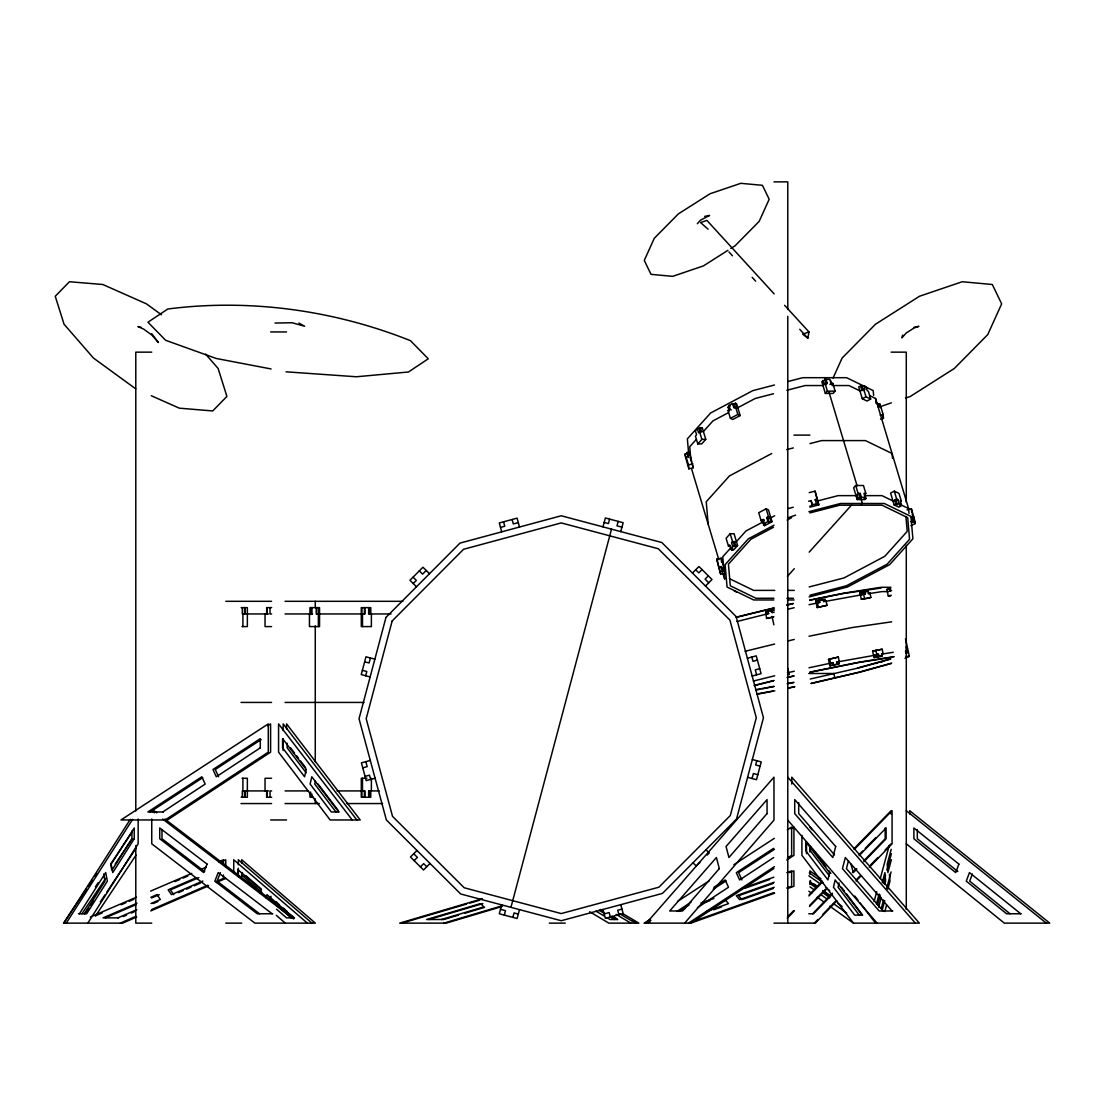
<?xml version="1.0" encoding="UTF-8"?>
<svg xmlns="http://www.w3.org/2000/svg" width="1105" height="1105" viewBox="0 0 1105 1105"><rect width="100%" height="100%" fill="white"/><g stroke="black" fill="none" stroke-linecap="round" stroke-linejoin="round"><path stroke-width="1.5" d="M808.971 331.942L802.672 334.18L807.865 338.199L808.971 331.942L784.605 305.312M315.408 781.152L314.732 784.08L335.948 811.968M839.068 882.854L838.073 887.246L859.276 915.133M848.502 860.698L846.43 868.627L883.171 910.976M365.686 675.777L366.819 671.522L362.371 670.334M370.424 657.972L369.098 662.959L364.65 661.785M501.684 904.885L499.308 913.78L517.112 918.517L519.474 909.622M602.985 526.878L605.36 517.983L623.151 522.706L620.789 531.615M504.294 915.106L505.482 910.658L500.496 909.332M609.615 519.115L608.427 523.563L604.173 522.43M510.952 907.343L611.521 529.143M512.858 917.385L514.046 912.937L518.3 914.07M618.165 521.38L616.991 525.842L621.977 527.168M752.049 778.514L753.375 773.528L757.823 774.716M756.787 760.723L755.654 764.978L760.102 766.152M878.613 907.246L881.238 897.453M884.732 884.401L885.602 881.141L884.912 872.591L882.246 882.481M891.362 859.704L887.895 872.591L887.218 864.096L891.21 849.331M881.334 908.255L883.558 899.995M886.652 888.42L891.086 871.9M882.108 910.506L884.732 900.713M887.798 889.304L889.981 881.141L889.428 874.304M884.829 911.556L886.597 904.954M874.055 901.639L876.735 891.721M880.298 878.489L889.235 845.422M876.458 903.89L879.138 894M877.536 904.94L880.215 895.022M883.337 883.448L885.575 875.188M886.914 870.229L891.376 853.695M902.619 335.105L901.86 337.881L906.321 332.923L914.18 327.936L918.918 326.32L914.056 327.287M260.283 893.047L261.402 889.857L237.727 869.497L237.727 875.574M265.849 897.854L266.968 894.649L293.944 917.854M271.015 896.252L269.896 899.47L291.112 917.854M972.359 874.014L969.707 881.141L1010.025 913.766M220.434 872.591L217.091 881.141L259.509 913.766M828.46 898.324L829.565 895.699L822.617 890.768M833.06 378.062L842.093 358.089L875.505 324.221L919.471 296.264L962.234 281.734L992.318 284.51L1001.655 303.861L987.76 334.58L954.347 368.462L910.368 396.419L905.617 398.035M84.312 913.766L105.003 881.141L103.635 874.014M112.213 869.773L131.896 838.764L131.896 831.057M87.834 923.131L138.153 843.806L138.153 818.985M63.924 923.131L130.266 819.358M66.272 923.131L132.628 819.358M79.408 913.766L105.721 872.591L107.365 881.141L86.66 913.766L78.496 913.766M84.933 913.766L88.704 908.089M90.596 905.257L93.428 901.003M100.306 901.887L105.016 894.801M106.909 891.97L136.136 848.06M95.472 916.045L136.026 855.132M86.452 888.973L63.538 923.131L122.614 923.131L136.675 917.026M88.359 886.127L92.185 880.436M95.044 876.168L96.95 873.323M95.417 886.79L98.276 882.536M110.638 864.096L132.075 832.148M81.908 913.766L105.735 878.268M115.238 864.096L132.02 839.096M684.644 923.131L773.97 820.145L773.97 777.188L646.384 923.131M697.324 223.735L700.529 220.171L709.603 215.42L704.7 216.387M697.365 428.671L695.404 430.853L696.578 434.79L695.432 436.061L697.794 443.92L701.675 443.92L705.764 439.376L702.214 427.58L697.365 428.671L698.54 432.608L701.454 431.516L700.28 427.58M698.54 432.608L701.454 431.516M696.371 439.32L689.727 446.71L690.832 459.5M703.015 431.945L712.987 420.867L728.071 412.869M697.794 443.92L701.882 439.376L705.764 439.376M830.932 383.283L829.758 379.346L826.029 379.346L821.802 381.626L825.352 393.421L833.101 393.421L835.145 391.142L832.783 383.283L829.91 384.416M826.029 379.346L827.203 383.283L825.034 383.283L824.012 384.416L822.824 380.493M827.203 383.283L826.181 384.416L825.007 380.493M832.783 383.283L831.761 384.416L830.587 380.493M825.352 393.421L827.383 391.142L835.145 391.142M730.184 533.729L726.096 538.273L728.457 546.132L730.391 546.132L731.579 550.069L733.513 550.069L737.601 545.525L734.065 533.729L730.184 533.729L732.546 541.588L731.565 542.679L732.753 546.616L730.778 548.798L729.604 544.862L728.457 546.132M731.565 542.679L734.48 541.588L735.668 545.525L732.753 546.616M730.502 548.177L722.753 556.782L723.858 569.572M736.041 542.016L746.013 530.939L762.602 522.14M731.579 550.069L732.726 548.798L730.778 548.798M855.698 485.496L853.654 487.761L857.19 499.557L864.953 499.557L865.975 498.424L864.787 494.501L865.809 493.355L863.447 485.496L855.698 485.496L858.06 493.355L857.038 494.501L858.212 498.424L857.19 499.557M857.038 494.501L859.207 494.501L860.229 493.355L861.403 497.291L860.381 498.424L858.212 498.424M787.382 576.368L794.26 568.716M809.178 552.155L851.637 504.985M865.809 493.355L863.958 493.355L865.132 497.291L864.11 498.424L865.975 498.424M860.878 505.192L862.411 503.493L860.988 498.769M812.576 913.766L832.452 893.227M852.425 872.591L855.933 868.972M864.124 860.505L885.174 838.764L885.174 827.99M832.231 894.442L813.529 913.766L808.777 913.766M856.886 868.972L853.378 872.591L850.891 864.096M863.903 861.72L886.127 838.764L886.127 827.99L859.11 855.671M814.357 923.131L817.949 919.415M822.755 914.457L835.946 900.824M856.334 879.746L859.939 876.03M870.74 864.87L877.936 857.439M885.133 850.007L891.127 843.806M836.899 900.824L815.31 923.131L773.97 923.131M856.085 880.989L860.892 876.03M869.29 867.356L892.08 843.806L892.08 810.711L854.717 849.013M787.492 916.957L793.514 910.769M809.192 894.719L822.438 881.127M853.764 849.013L891.127 810.711L891.127 814.026M787.243 918.186L794.467 910.769M808.929 895.948L822.189 882.356M809.772 905.299L825.117 889.553M859.345 854.469L862.867 850.85M865.215 848.447L875.782 837.618M809.537 906.501L827.258 888.337M413.215 583.523L416.323 580.401L413.063 577.155M426.212 570.47L422.58 574.13L419.32 570.884M692.448 573.025L698.94 566.506L711.993 579.503L705.487 586.023M416.972 850.463L410.48 856.997L423.519 869.994L430.025 863.461M702.062 569.614L698.816 572.873L695.694 569.766M414.14 860.629L417.386 857.37L413.726 853.723M708.333 575.857L705.087 579.13L708.733 582.763M420.411 866.886L423.657 863.627L426.779 866.721M699.893 862.37L696.247 866.03L692.987 862.77M707.172 855.049L709.244 852.977L705.985 849.731M162.753 811.968L205.185 784.08L201.842 776.774L147.877 811.968L163.402 811.968M165.156 819.965L268.294 752.16L268.294 723.886L120.97 819.965L167.449 819.965L270.601 752.16L270.601 723.886L267.714 725.764M697.407 907.688L728.513 887.246L725.17 879.939L713.816 887.343M773.693 857.549L739.632 879.939L736.303 872.674L773.597 848.364M774.439 866.624L688.484 923.131L773.901 892.605M787.34 858.157L791.636 855.325L791.636 827.051L787.299 829.869M650.085 919.36L644.312 923.131L690.791 923.131L773.873 868.516M786.774 860.035L793.929 855.325L793.929 827.051L791.042 828.93M150.183 811.968L202.712 777.699M261.167 739.577L215.268 769.508L218.597 776.774M677.531 901.459L709.299 880.74M733.858 864.718L774.301 838.35M650.942 920.299L646.605 923.131L649.851 921.984M676.895 911.432L691.095 902.163M679.188 911.432L689.133 904.94M713.278 889.194L726.054 880.865M774.467 849.289L738.61 872.674L741.938 879.939M727.919 250.338L703.457 265.891L672.669 276.347L651.011 274.344L644.284 260.421L654.284 238.293L678.346 213.9L710.004 193.776L740.792 183.32L762.45 185.322L769.177 199.245L759.176 221.373L735.115 245.766L730.792 248.501M731.303 409.969L730.129 409.402L728.955 405.466L732.518 403.574L733.692 404.14L734.866 408.077L733.706 407.51L732.518 403.574M730.129 409.402L728.057 410.494L729.231 411.074L728.043 407.137L730.129 406.032L728.955 405.466M733.692 404.14L735.46 403.201L736.634 403.767L740.17 415.563L732.753 419.499L730.419 418.367L728.057 410.494M733.706 407.51L735.474 406.571L736.648 407.137L735.46 403.201M737.118 408.077L755.212 398.477L773.514 393.739M730.419 418.367L737.836 414.43L740.17 415.563M860.602 385.963L858.737 386.943L862.287 398.739L866.955 401.018L870.671 399.043L868.309 391.184L867.19 390.645L866.016 386.709L863.765 385.617L861.914 386.598L860.602 385.963L861.776 389.899L863.088 390.535L861.914 386.598M861.776 389.899L863.627 388.919L864.939 389.554L863.765 385.617M862.287 398.739L865.989 396.778L870.671 399.043M771.732 453.52L729.493 475.896L706.233 501.753L708.167 524.129M766.138 508.783L758.721 512.72L761.083 520.579L764.605 525.649L772.022 521.712L768.472 509.916L766.138 508.783L768.5 516.643L772.022 521.712M761.083 520.579L763.154 519.474L764.329 520.041L762.257 521.146M770.848 521.146L769.08 522.085L767.906 521.519L766.732 517.582L768.5 516.643M766.732 517.582L767.892 518.148L769.66 517.209M770.144 518.148L774.674 515.745M763.154 519.474L764.342 523.411L767.906 521.519M763.431 525.082L765.503 523.977L764.342 523.411M774.011 525.207L748.375 538.798L725.101 564.655L727.049 587.031L753.665 599.96L773.901 599.96M787.589 518.01L795.586 515.123M773.5 527.265L750.875 539.254L728.43 564.199L730.295 585.788L755.972 598.261L773.859 598.261M787.078 520.068L791.608 517.665M900.658 506.173L899.539 505.634L901.39 504.654L900.216 500.717L901.335 501.256L898.973 493.396L894.29 491.131L890.589 493.092L894.125 504.888L898.807 507.154L900.658 506.173L899.871 503.549M899.139 503.562L897.288 504.543L895.975 503.908L894.801 499.971L896.652 498.99L897.964 499.626L899.139 503.562L901.39 504.654M894.801 499.971L896.114 500.606L897.964 499.626M894.125 504.888L895.975 503.908M822.99 599.49L824.04 601.396L826.112 600.982L827.051 605.291L817.203 607.557L815.794 601.079L825.076 599.076L825.545 601.231L823.46 601.659M816.374 600.83L816.844 602.985L819.855 602.239L819.385 600.084M816.844 602.985L819.855 602.239M817.203 607.557L827.051 605.291M828.488 659.354L838.336 657.088L839.275 661.412L838.598 664.064L829.896 665.818L828.488 659.354L838.336 657.088M830.477 665.569L833.488 664.823L833.018 662.668L830.007 663.414L829.896 665.818M809.012 667.779L833.018 662.668M837.093 664.229L837.203 661.826L839.275 661.412M904.995 658.276L909.346 656.356L905.492 638.607M117.917 917.854L136.771 909.677M150.915 903.545L160.349 899.47L156.993 894.649L150.833 897.301M202.892 881.03L171.455 894.649L168.14 889.857L196.524 877.646M123.359 916.487L126.509 915.133M131.219 913.089L134.368 911.722M153.222 903.545L157.932 901.514M178.471 892.605L183.195 890.561M186.331 889.194L191.054 887.149M194.19 885.796L200.475 883.061M120.321 923.131L135.943 916.349M151.565 909.581L207.837 885.188M217.202 881.127L223.459 878.42L223.459 875.022M150.75 910.934L208.569 885.865M216.387 882.481L225.765 878.42M90.389 916.998L136.329 897.232M150.584 891.113L191.773 873.392M201.276 869.304L206.027 867.259M218.707 861.817L223.459 859.773L223.459 864.856M95.859 915.631L102.199 912.91M121.205 904.733L125.956 902.688M129.119 901.321L133.885 899.277M175.073 881.569L179.825 879.525M182.988 878.157L187.739 876.113M222.588 861.127L225.765 859.773L225.765 866.555M136.951 903.268L103.041 917.854L118.567 917.854M105.334 917.854L136.177 904.594M151.592 897.964L159.3 894.649M198.831 877.646L170.432 889.857L173.761 894.649M706.523 911.473L728.513 903.614L725.17 899.65M774.204 887.287L739.632 899.65L736.303 895.699L774.163 882.273M713.54 909.802L721.399 906.984M743.513 899.083L773.362 888.42M786.801 887.992L791.636 886.265L791.636 870.892L786.774 872.605M690.791 923.131L774.591 893.185M787.492 888.572L793.929 886.265L793.929 870.892L789.081 872.605M644.312 923.131L647.544 921.984M681.536 909.926L684.782 908.78M700.971 903.034L713.927 898.448M741.441 888.682L773.818 877.204M704.893 902.467L709.742 900.741M745.364 888.116L769.646 879.497M722.711 901.335L725.888 900.202M773.32 883.392L738.61 895.699L741.938 899.65M880.284 406.64L891.376 402.869M441.448 919.512L483.88 906.901L480.523 903.6L426.571 919.512L443.754 919.512L458.437 915.147M464.956 913.2L484.543 907.385M443.837 923.131L502.789 905.603M501.808 906.583L446.144 923.131L399.665 923.131L482.429 898.71M401.958 923.131L466.517 904.083M469.832 903.117L479.763 900.188M428.864 919.512L482.83 903.6M735.999 617.212L773.638 607.999M737.657 617.032L774.412 608.026M736.938 621.521L768.638 613.565L767.574 611.41L768.638 613.565M859.925 592.846L867.95 591.189L868.364 593.551L869.953 593.109L870.892 597.432L867.715 598.302L861.334 599.311L859.925 592.846L867.95 591.189M861.499 592.404L861.969 594.559L865.353 593.841L864.87 591.686M865.353 593.841L861.969 594.559M861.334 599.311L870.892 597.432M745.157 651.273L774.619 644.049M753.375 681.039L774.66 675.79M883.102 653.538L881.583 653.773L881.997 656.135L874.014 657.586L872.605 651.107L882.163 649.215L883.102 653.538L881.528 653.967M882.163 649.215L872.605 651.107M754.314 685.349L773.956 680.487M754.356 685.625L773.68 680.763M874.014 657.586L875.602 657.144L875.132 654.989L876.721 654.547L878.503 654.257L878.972 656.425L882.052 655.928L880.464 656.37M878.503 654.257L875.132 654.989M878.972 656.425L877.398 656.853L875.782 650.223M880.409 656.563L881.997 656.135M857.535 667.986L890.671 658.815M890.45 659.16L859.289 667.779L810.214 679.023M877.273 663L875.754 663.414L877.356 663.166M882.094 661.66L880.326 662.144L881.914 661.895M891.611 663.124L858.475 672.296L811.153 683.332M891.39 663.47L860.229 672.102L811.167 683.539M500.51 527.389L504.764 526.242L503.562 521.795M518.286 522.596L513.314 523.936L512.112 519.488M747.381 658.262L756.262 655.859L761.069 673.636L752.173 676.039M370.286 760.461L361.404 762.851L366.197 780.627L375.092 778.238M757.408 660.113L752.961 661.315L751.814 657.061M362.744 767.837L367.191 766.635L365.852 761.649M759.715 668.663L755.281 669.865L756.621 674.837M365.051 776.387L369.498 775.185L370.645 779.439M604.173 913.904L609.159 912.564L610.361 916.998L614.629 919.512M621.949 909.097L617.709 910.258L618.911 914.691M774.481 385.01L752.864 390.618L710.626 412.994L687.365 438.851L688.608 453.243M787.782 381.57L802.741 377.689L846.596 377.689L873.212 390.618L873.627 395.41M786.815 390.286L805.103 385.548L823.653 385.548M687.158 452.567L689.34 452L693.222 467.733L688.843 468.865L685.211 455.964L685.045 454.086L687.227 453.506L687.158 452.567L688.332 456.503L686.136 457.069L686.219 458.009L685.045 454.086M877.481 404.306L879.663 403.739L880.837 407.676L880.754 406.571L878.558 407.137L877.384 403.201L878.254 406.93M688.843 468.865L688.498 464.929L692.876 463.796M880.188 415.19L883.102 414.43L880.754 406.571M880.533 419.113L883.448 418.367L883.102 414.43M786.691 449.638L793.349 447.912M809.979 443.602L821.609 440.591L865.464 440.591L892.08 453.52L892.495 458.313M809.192 492.637L815.034 491.131L818.75 504.888L809.979 507.154L809.896 506.173L812.355 505.538L812.272 504.557L811.084 500.62L808.639 501.256M817.479 499.971L815.393 500.524L815.297 499.529L817.396 498.99M788.238 508.549L793.238 507.264M816.512 501.228L838.129 495.634L856.679 495.634M812.272 504.557L818.653 503.908M808.888 511.684L840.491 503.493L884.332 503.493L910.948 516.422L912.896 538.798L889.622 564.655L847.397 587.031L809.15 596.949M809.868 512.927L839.731 505.192L882.025 505.192L907.702 517.665L909.567 539.254L887.122 564.199L846.389 585.788L809.882 595.25M907.039 509.916L911.418 508.783L915.051 521.684L915.216 523.577L910.907 525.649M716.8 559.282L721.192 558.149L724.728 569.945L725.06 573.882L720.584 573.909L716.8 559.282L720.584 573.909M719.162 567.155L721.358 566.589L722.532 570.512L722.615 571.451L720.432 572.017M915.051 521.684L912.854 522.251L911.68 518.314L911.584 517.209L913.766 516.643M719.245 568.094L721.441 567.528L721.358 566.589M911.68 518.314L913.863 517.748M722.532 570.512L724.728 569.945M910.575 521.712L912.758 521.146L911.584 517.209M809.178 586.948L844.027 577.929L884.774 556.326L907.205 531.395L905.92 516.449M786.732 604.946L793.266 603.427M787.036 605.084L793.349 603.606M773.514 617.101L766.552 618.441L765.724 611.977L774.412 609.946M773.555 610.292L765.724 611.977M765.613 614.131L768.044 613.565M771.746 610.43L772.215 612.584L774.287 612.101M787.672 609.269L794.205 607.736M890.63 595.927L888.268 595.927L886.859 589.448L889.691 588.951L890.16 591.106L889.028 588.951M766.552 618.441L773.776 616.756M889.497 591.106L891.666 590.595M888.268 595.927L891.169 595.25M787.699 640.997L794.246 639.477M787.741 672.738L794.288 671.218M787.05 677.434L793.583 675.915M787.879 677.448L794.191 675.984M809.772 600.043L844.455 593.054L880.837 587.294L890.948 587.294M809.758 600.25L842.714 593.62L881.072 588.053M815.794 601.079L823.045 599.628M809.053 604.697L817.313 603.026M825.573 601.369L861.928 594.752M809.04 636.231L851.969 627.585L891.721 621.825M836.623 662.075L876.748 654.92M833.488 664.823L839.178 663.815M809.951 672.102L859.497 662.116L894.221 656.619M809.965 672.296L857.756 662.668L892.854 657.116M773.956 686.329L755.723 689.713M787.133 683.663L793.721 682.338M762.326 688.871L773.887 686.537M788.749 683.553L793.708 682.545M773.238 690.97L756.663 694.023M788.072 687.987L794.661 686.661M774.826 690.86L756.663 694.313M788.045 688.194L794.647 686.868M868.42 593.357L869.953 593.109M868.544 593.703L881.776 591.617L888.517 591.617M881.707 654.132L893.282 652.295M755.723 689.99L760.682 689.202M275.007 323.047L292.121 322.743L304.676 326.265L298.916 323.061M773.97 181.869L787.782 181.869L787.782 309.441M270.601 331.942L286.554 331.942M151.744 352.15L135.791 352.15L135.791 811.001M891.127 352.15L906.28 352.15L906.28 502.223M832.079 385.548L848.944 385.548L860.781 391.294M793.929 435.108L809.882 435.108M858.06 493.355L860.229 493.355M865.105 495.634L881.97 495.634L893.807 501.38M861.403 497.291L865.132 497.291M732.546 541.588L734.48 541.588M735.668 545.525L737.601 545.525M890.837 588.951L886.859 589.448M774.757 590.388L753.61 590.388L729.452 578.661M787.768 590.388L794.274 590.388M786.884 598.261L793.39 598.261M787.395 599.96L794.136 599.96M225.765 601.313L271.554 601.313M285.062 601.313L402.855 601.313M241.18 607.626L247.354 607.626L247.354 626.59L241.981 626.59M271.637 607.626L266.664 607.626L266.664 613.952M771.262 608.758L770.378 608.758L771 611.645M772.215 612.584L772.34 610.43M246.153 613.952L268.501 613.952M271.637 613.952L270.007 613.952L270.007 607.626M285.062 613.952L312.549 613.952M391.046 613.952L368.656 613.952L368.656 607.626M271.568 626.59L265.048 626.59L265.048 613.952M905.976 656.356L909.346 656.356M787.451 672.531L789.108 674.685L787.699 668.221M808.777 673.498L833.874 673.498L834.814 677.821L835.698 677.821M241.028 702.435L271.554 702.435M285.062 702.435L364.042 702.435M241.981 778.279L247.354 778.279L247.354 797.244L241.18 797.244M271.568 778.279L265.048 778.279L265.048 790.918M366.929 778.279L361.294 778.279L361.294 797.244L370.783 797.244L370.783 790.918M246.153 790.918L268.501 790.918M271.637 790.918L270.007 790.918L270.007 797.244M285.062 790.918L308.571 790.918M337.066 790.918L364.982 790.918L364.982 797.244M379.236 790.918L368.656 790.918L368.656 797.244M271.637 797.244L266.664 797.244L266.664 790.918M313.613 797.244L310.049 797.244L310.049 792.492M241 803.556L271.554 803.556M285.062 803.556L319.4 803.556M346.887 803.556L382.606 803.556M338.917 811.968L331.348 811.968L310.132 784.08L311.803 776.774L338.779 811.968M270.601 819.965L286.554 819.965M892.84 910.976L879.179 910.976L842.438 868.627L845.339 857.521L892.067 910.976M272.742 913.766L257.272 913.766L214.853 881.141L218.196 872.591L272.148 913.766M1021.034 913.766L1006.6 913.766L966.281 881.141L969.458 872.591L1020.744 913.766M862.259 915.133L854.676 915.133L833.46 887.246L835.145 879.939L862.121 915.133M294.082 917.854L286.499 917.854L276.526 909.194M617.612 919.512L610.029 919.512L607.198 917.827M151.744 923.131L135.791 923.131L135.791 845.505M225.765 923.131L241.705 923.131M549.282 923.131L565.235 923.131M829.786 906.197L853.474 923.131L919.36 923.131L791.774 777.188L791.774 784.067M286.057 371.819L356.404 376.764L408.449 371.998L428.257 358.807L410.507 340.699C334.111 310.16 249.468 298.461 167.767 309.013L147.96 322.218L165.709 340.326L216.249 358.476L271.098 368.96M141.205 327.37L137.918 326.555L143.636 329.083L151.951 335.133L158.388 342.536L151.744 333.724M374.871 659.16L365.976 656.798L361.238 674.589L370.134 676.951M752.339 759.536L761.235 761.911L756.497 779.702L747.602 777.34M151.275 395.728L179.328 408.173L212.726 410.95L226.912 396.419L218.113 368.462L205.654 354.125M869.649 395.604L875.574 398.477L908.6 508.549L909.014 513.355M728.043 407.137L729.217 407.704M899.719 504.253L908.6 508.549M734.245 590.94L736.496 592.031M622.695 913.573L638.897 923.131L608.841 923.131L589.683 911.736M632.184 920.52L636.604 923.131M619.325 913.573L635.527 923.131M616.189 914.443L630.927 923.131M600.429 909.456L603.275 911.128M611.797 916.156L617.474 919.512M613.758 916.984L616.59 918.669M599.076 910.258L604.739 913.628M595.885 911.1L604.38 916.142M821.001 878.779L809.882 870.892L809.882 874.304M809.288 872.853L823.197 882.715M808.86 875.823L819.979 883.696M825.532 887.647L829.703 890.602M810.089 881.873L817.051 886.818M813.888 883.917L816.636 885.892M823.501 890.796L830.38 895.713M816.015 887.854L810.518 883.917L810.518 880.588M822.894 892.771L829.758 897.674M838.073 903.614L842.051 906.459M810.034 886.873L814.164 889.815M821.029 894.732L826.526 898.669M833.46 903.614L846.72 913.089M808.874 891.252L811.664 893.241M817.244 897.232L824.206 902.205M161.441 314.759L146.468 303.861L102.834 284.51L69.449 281.734L55.25 296.264L64.049 324.221L93.497 358.089L135.694 388.822M153.982 810.711L156.717 812.797M164.894 819.04L294.483 917.923M151.744 810.711L154.465 812.797M162.656 819.04L293.599 918.959M204.646 871.569L161.979 838.764L161.979 829.524M906.28 810.711L1046.324 923.131M957.828 871.541L917.316 838.764L917.316 829.524M906.28 843.806L1004.321 923.131L1049.75 923.131L909.719 810.711L909.719 814.026M311.997 923.131L238.335 859.773L238.335 864.856M307.397 923.131L233.735 859.773L233.735 871.638M245.711 875.574L261.236 889.042M275.767 901.625L279.51 904.871M283.253 908.117L286.996 911.363M261.747 892.398L242.34 875.574L242.34 872.536M276.278 915.299L285.311 923.131M429.486 573.716L422.953 567.224L409.955 580.263L416.488 586.769M774.163 293.902L706.869 220.365L700.57 222.588L708.084 229.149M728.969 251.981L732.449 255.78M752.173 277.341L755.654 281.14M799.744 329.318L807.865 338.199M787.782 777.188L915.368 923.131M834.565 854.939L798.694 813.598L798.694 802.727M787.782 820.145L877.108 923.131M809.882 827.051L811.954 829.745M854.828 896.058L857.936 900.119M860.008 902.826L875.574 923.131M356.846 819.965L283.17 723.886L283.17 730.529M352.233 819.965L278.571 723.886L278.571 752.16L330.146 819.965L360.216 819.965L286.554 723.886L286.554 728.872M813.888 851.016L815.877 853.64M817.88 856.278L825.877 866.79M828.888 870.74L830.877 873.364M841.444 887.246L844.469 891.224M846.485 893.89L862.646 915.133M829.51 875.989L810.518 851.016L810.518 846.416M853.474 923.131L801.912 855.325L801.912 835.366M290.546 747.85L294.552 753.113M296.541 755.737L298.543 758.361M300.546 761L305.546 767.574M318.102 784.08L338.31 810.642M306.182 772.823L287.176 747.85L287.176 743.251M914.429 520.952L915.216 523.577M882.508 415.218L883.448 418.367M912.219 514.281L914.111 520.579M863.627 388.919L865.989 396.778M894.29 491.131L896.652 498.99M896.114 500.606L897.288 504.543M824.662 377.689L825.615 380.838M828.971 392.026L857.135 485.924M859.207 494.501L860.381 498.424M825.034 383.283L827.383 391.142M818.75 504.888L815.034 491.131M815.297 499.529L816.567 504.446M812.355 505.538L811.084 500.62M735.474 406.571L737.836 414.43M767.892 518.148L769.08 522.085M763.707 522.693L764.605 525.649M699.299 428.671L700.487 432.608M733.513 542.679L734.687 546.616M699.52 431.516L701.882 439.376M690.128 457.415L691.454 461.835M692.338 464.777L693.222 467.733M723.292 567.984L725.06 573.882M687.227 453.506L688.415 457.442M721.441 567.528L722.615 571.451M691.661 469.1L718.858 559.752M722.739 572.694L724.687 579.172L724.272 574.379M686.136 457.069L688.498 464.929M519.488 527.03L517.099 518.148L499.308 522.941L501.711 531.837M620.761 904.664L623.151 913.545L605.374 918.352L602.971 909.456M906.252 646.701L907.095 653.179L905.962 653.179L905.492 651.025M863.295 592.114L864.497 598.44M818.805 600.333L819.275 602.501M832.438 662.917L832.908 665.086M817.41 602.736L818.349 607.046M829.634 658.842L830.573 663.166M772.036 616.438L773.873 624.822M110.928 865.519L111.771 869.759M912.758 521.146L912.854 522.251M911.418 508.783L911.749 512.72M879.663 403.739L879.829 405.632M875.574 398.477L875.989 403.27M721.192 558.149L721.524 562.086M689.34 452L689.575 454.625M906.28 545.345L906.28 909.332M809.882 847.01L809.882 851.996M809.882 881.141L809.882 884.553M806.512 842.024L806.512 853.668M787.782 316.334L787.782 923.131M371.377 613.952L371.377 626.59L361.294 626.59L361.294 607.626L370.783 607.626L370.783 613.952M371.377 778.279L371.377 790.918M369.263 607.626L369.263 613.952M369.263 790.918L369.263 797.244M364.982 607.626L364.982 613.952L316.237 613.952L316.237 607.626M364.388 607.626L364.388 613.952M364.388 790.918L364.388 797.244M362.495 613.952L362.495 626.59M362.495 778.279L362.495 790.918M361.888 607.626L361.888 613.952M361.888 790.918L361.888 797.244M318.944 607.626L318.944 613.952M318.364 613.952L318.364 626.59M316.817 607.626L316.817 613.952M315.27 601.313L315.27 607.626M315.27 625.858L315.27 761.994M315.27 798.818L315.27 803.556M311.955 607.626L311.955 613.952M311.955 794.081L311.955 797.244M310.643 607.626L310.643 614.518M310.643 792.064L310.643 797.244M310.049 613.952L310.049 607.626L319.538 607.626L319.538 626.59L309.455 626.59L309.455 613.952M283.17 738.858L283.17 750.502M266.871 607.626L266.871 613.952M266.871 790.918L266.871 797.244M245.13 607.626L245.13 613.952L242.327 613.952L242.327 607.626M245.13 797.244L245.13 790.918L242.327 790.918L242.327 797.244M244.55 607.626L244.55 613.952M244.55 790.918L244.55 797.244M242.907 613.952L242.907 626.59M242.907 778.279L242.907 790.918M241.705 863.157L241.705 859.773L315.367 923.131L254.868 923.131L151.744 843.806L151.744 818.985M241.705 873.337L241.705 876.721M238.335 868.24L238.335 876.721M306.237 769.508L304.566 776.774L282.576 747.85L282.576 738.651L306.237 769.508M829.565 872.674L827.907 879.939L805.904 851.016L805.904 841.803L829.565 872.674M835.698 846.499L832.811 857.521L794.716 813.598L794.716 799.619L835.698 846.499M385.977 617.391L359.028 718.72L386.363 819.965L460.647 893.973L561.243 920.727L662.489 893.393L736.496 819.109L763.445 717.767L736.11 616.535L661.826 542.527L561.216 515.773L459.984 543.108L385.977 617.391M392.178 620.955L366.183 718.706L392.537 816.374L464.211 887.771L561.23 913.573L658.898 887.205L730.295 815.545L756.29 717.78L729.922 620.112L658.262 548.729L561.23 522.914L463.575 549.282L392.178 620.955M958.878 864.096L955.715 872.591L913.89 838.764L913.89 827.99L958.878 864.096M207.063 864.096L203.734 872.591L159.742 838.764L159.742 827.99L207.063 864.096M134.244 838.764L112.779 872.591L111.163 864.096L134.244 827.99L134.244 838.764M719.314 868.627L682.572 910.976L669.685 910.976L716.413 857.521L719.314 868.627M767.05 813.598L728.941 857.521L726.054 846.499L767.05 799.619L767.05 813.598M260.297 747.85L216.304 776.774L212.975 769.508L260.297 738.651L260.297 747.85"/></g></svg>
